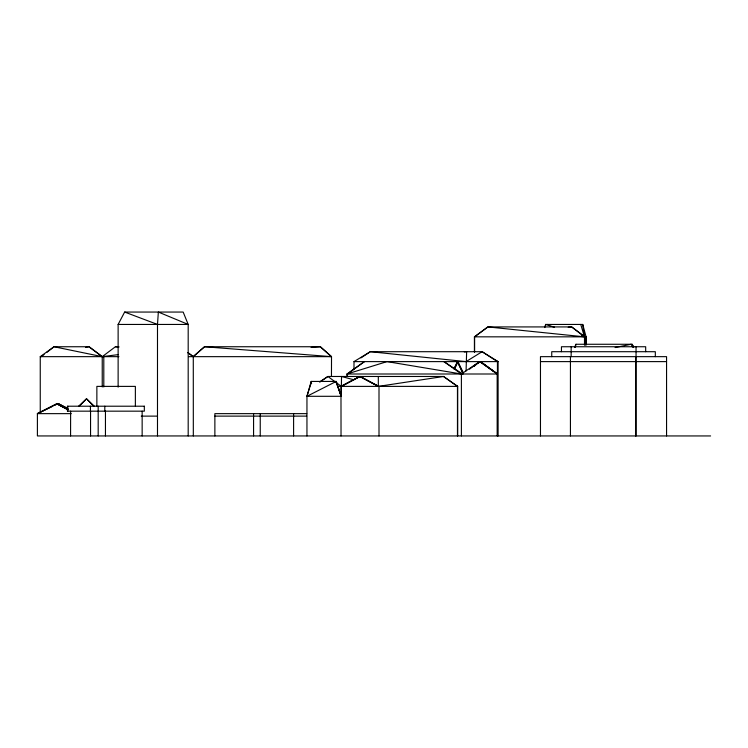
<?xml version="1.0" encoding="UTF-8"?>
<svg xmlns="http://www.w3.org/2000/svg" width="748" height="748" viewBox="0 0 748 748"><rect width="100%" height="100%" fill="white"/><g stroke="black" fill="none" stroke-linecap="round" stroke-linejoin="round"><path stroke-width="1.12" d="M157.491 435.944L157.491 324.445L158.352 312.056L188.187 324.445L188.187 435.944M545.339 326.698L545.647 324.445L582.729 324.445L586.086 336.834L586.086 344.996M575.109 347.362L575.988 344.267L632.125 344.267L633.752 347.128M306.951 435.944L306.951 396.3L311.187 381.433L336.189 381.433L341.35 396.3L336.217 382.499M306.951 396.3L336.189 381.433L341.032 396.3L306.951 396.3L311.551 381.433M544.684 327.54L545.647 324.445L554.52 327.278M574.614 347.362L575.988 344.267M454.7 368.839L457.916 361.611L463.255 372.971M453.98 368.839L457.43 361.611L463.208 372.971M454.186 368.839L457.916 361.611M118.128 324.445L124.645 312.056L183.167 312.056L188.187 324.445L118.128 324.445L118.128 387.165M79.204 406.211L86.516 398.778L94.426 406.398M78.484 406.398L86.516 398.778L93.827 406.211M193.321 435.944L193.283 356.656L204.522 346.745L320.34 346.745L331.523 356.656L331.458 376.478M41.355 356.656L44.076 354.533M46.787 352.411L54.034 346.745L89.04 346.745L102.252 356.656L118.268 354.617M118.885 346.745L115.416 346.745L102.252 356.656L54.034 346.745L40.252 356.656L40.252 412.625M473.802 366.426L475.635 365.052M478.374 362.986L480.207 361.611L497.439 374L346.979 374L346.979 376.338M469.501 369.185L479.636 361.611L497.289 374L497.289 435.944M474.41 351.99L474.41 336.834L487.892 326.923L571.687 326.923L584.927 336.834L584.927 344.996M473.886 366.174L480.207 361.611L497.289 374M320.256 381.761L327.904 376.478L443.536 376.478L457.692 386.389L457.692 435.944M479.636 361.611L461.394 374L387.015 361.611L346.979 374L364.388 361.611L347.437 374L347.437 376.338M319.518 382.05L327.904 376.478L341.369 386.389L341.369 395.608M360.947 357.899L370.307 351.7L482.105 351.7L498.103 361.611L498.103 435.944M353.991 369.746L353.991 361.611L370.307 351.7L466.079 361.611L482.105 351.7L497.439 361.611L497.439 435.944M457.458 435.944L457.458 386.389L443.536 376.478L378.338 386.389L359.891 376.478L341.369 386.389L341.537 376.478L353.804 379.778M341.032 435.944L340.976 386.389L359.891 376.478M340.976 386.389L359.956 376.478L379.002 386.389L379.002 435.944M710.6 435.944L37.4 435.944L37.4 413.644L56.708 403.733L58.494 403.733L67.778 408.427M71.256 413.644L37.4 413.644L57.213 403.733L67.498 408.95M37.4 413.644L52.762 406.211M54.81 405.22L57.877 403.733L67.816 408.95M85.637 347.455L89.04 346.745L102.233 356.656L102.233 386.968M615.118 347.54L631.144 344.267L632.696 347.128M568.218 327.278L571.687 326.923L584.497 336.834L584.497 344.996M464.321 351.906L466.64 351.7L466.079 370.905M311.093 347.465L320.34 346.745L331.458 356.656L204.522 346.745L193.18 356.656L187.926 352.691M474.41 336.834L586.086 336.834M40.252 356.656L118.913 356.656M188.655 356.656L331.523 356.656M353.991 361.611L498.103 361.611L495.933 360.929M540.467 361.611L666.562 361.611M337.89 386.389L457.692 386.389L455.392 386.099M306.727 413.644L214.872 413.644L214.872 435.944M141.26 416.122L157.491 416.122M214.872 416.122L293.599 416.122M293.917 416.122L306.633 416.122M582.729 324.445L584.459 336.834L487.892 326.923L474.615 336.834L474.615 351.99M115.416 346.745L118.848 347.184M547.573 324.445L549.771 325.156M124.645 312.056L157.491 324.445M585.824 336.834L581.607 335.029L585.824 336.834L585.824 344.996M582.795 335.889L584.927 336.834M67.918 409.474L56.708 403.733L67.741 409.792M57.213 403.733L68.133 409.474M359.956 376.478L378.338 386.389L378.31 376.478M58.494 403.733L67.629 408.689M462.563 374L443.938 361.611L461.394 374L461.394 435.944M480.627 361.611L497.439 374M188.038 352.691L193.321 356.656M632.125 344.267L633.556 347.362M457.43 361.611L463.049 374M580.757 324.445L584.459 336.834M311.187 381.433L311.579 383.724M666.562 435.944L666.562 356.656L540.467 356.656L540.467 435.944M655.323 356.656L655.323 351.7L551.744 351.7L551.744 356.656M645.683 351.7L645.683 346.745L561.449 346.745L561.449 351.7M636.043 346.745L636.043 435.944M635.707 356.656L635.707 435.944M571.154 346.745L571.154 356.656M570.434 356.656L570.434 435.944M293.599 413.644L293.599 435.944M260.239 413.644L260.239 435.944M253.572 413.644L253.572 435.944M142.148 411.166L142.148 435.944M135.369 405.977L135.369 386.389L96.866 386.389L96.866 405.977M105.449 411.166L105.449 435.944M104.804 406.211L104.804 411.166M103.804 356.656L103.804 386.968M98.184 406.211L98.184 435.944M90.555 411.166L90.555 435.944M90.433 406.211L90.433 411.166M70.621 411.166L70.574 435.944M67.788 406.211L67.788 411.166M144.327 406.211L67.432 406.211L67.432 411.166L144.327 411.166L144.327 406.211"/></g></svg>
